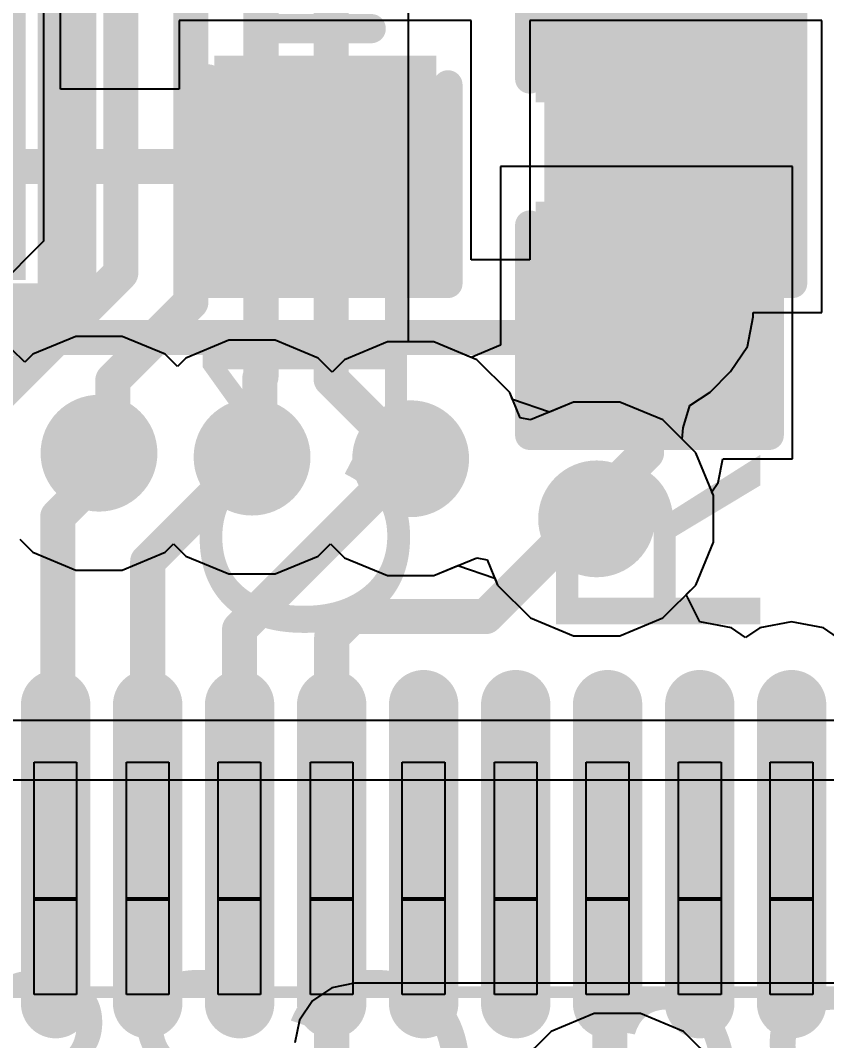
# Model space of a CAD drawing. Header units: inches. Extents: x -1 to 1.07, y -0.9 to 1.08.
# Drawn here: x -0.4322 to -0.2942, y 0.1154 to 0.29 of the extents above; entities that cross this region are included whole.
import ezdxf

# ---------------------------------------------------------------- set-up
doc = ezdxf.new("R2010")
doc.units = ezdxf.units.IN
doc.header["$MEASUREMENT"] = 0
for name, color, linetype in [('BottomLayer', 5, 'Continuous'), ('BottomOverlay', 54, 'Continuous'), ('BottomPaste', 16, 'Continuous'), ('BottomSolder', 6, 'Continuous'), ('Mechanical15', 56, 'Continuous'), ('MidLayer1', 16, 'Continuous'), ('MidLayer2', 76, 'Continuous'), ('TopLayer', 1, 'Continuous'), ('TopOverlay', 2, 'Continuous'), ('TopPaste', 8, 'Continuous'), ('TopSolder', 216, 'Continuous'), ('ViaHoleLayer', 16, 'Continuous')]:
    doc.layers.add(name, color=color, linetype=linetype)
doc.styles.add('Arial', font='', dxfattribs={"height": 0.2})
doc.styles.get('Arial').set_extended_font_data('Arial')

# ---------------------------------------------------------------- blocks, each defined once
blk = doc.blocks.new('IC_V3S_22')
at = {"layer": 'TopLayer'}
h = blk.add_hatch(color=1, dxfattribs=at)
edge = h.paths.add_edge_path()
edge.add_arc((-0.16035, 0.32479), 0.003937, 0, 180)
edge.add_line((-0.164287, 0.32479), (-0.164287, 0.27361))
edge.add_arc((-0.16035, 0.27361), 0.003937, 180, 360)
edge.add_line((-0.156413, 0.27361), (-0.156413, 0.32479))
h = blk.add_hatch(color=1, dxfattribs=at)
edge = h.paths.add_edge_path()
edge.add_arc((-0.1446, 0.32479), 0.003937, 0, 180)
edge.add_line((-0.148537, 0.32479), (-0.148537, 0.27361))
edge.add_arc((-0.1446, 0.27361), 0.003937, 180, 360)
edge.add_line((-0.140663, 0.27361), (-0.140663, 0.32479))
h = blk.add_hatch(color=1, dxfattribs=at)
edge = h.paths.add_edge_path()
edge.add_arc((-0.12886, 0.32479), 0.003937, 0, 180)
edge.add_line((-0.132797, 0.32479), (-0.132797, 0.27361))
edge.add_arc((-0.12886, 0.27361), 0.003937, 180, 360)
edge.add_line((-0.124923, 0.27361), (-0.124923, 0.32479))
h = blk.add_hatch(color=1, dxfattribs=at)
edge = h.paths.add_edge_path()
edge.add_arc((-0.1131, 0.32479), 0.003937, 0, 180)
edge.add_line((-0.117037, 0.32479), (-0.117037, 0.27361))
edge.add_arc((-0.1131, 0.27361), 0.003937, 180, 360)
edge.add_line((-0.109163, 0.27361), (-0.109163, 0.32479))
h = blk.add_hatch(color=1, dxfattribs=at)
edge = h.paths.add_edge_path()
edge.add_arc((-0.09736, 0.32479), 0.003937, 0, 180)
edge.add_line((-0.101297, 0.32479), (-0.101297, 0.27361))
edge.add_arc((-0.09736, 0.27361), 0.003937, 180, 360)
edge.add_line((-0.093423, 0.27361), (-0.093423, 0.32479))
h = blk.add_hatch(color=1, dxfattribs=at)
edge = h.paths.add_edge_path()
edge.add_arc((-0.0816, 0.32479), 0.003937, 0, 180)
edge.add_line((-0.085537, 0.32479), (-0.085537, 0.27361))
edge.add_arc((-0.0816, 0.27361), 0.003937, 180, 360)
edge.add_line((-0.077663, 0.27361), (-0.077663, 0.32479))
h = blk.add_hatch(color=1, dxfattribs=at)
edge = h.paths.add_edge_path()
edge.add_arc((-0.06587, 0.32479), 0.003937, 0, 180)
edge.add_line((-0.069807, 0.32479), (-0.069807, 0.27361))
edge.add_arc((-0.06587, 0.27361), 0.003937, 180, 360)
edge.add_line((-0.061933, 0.27361), (-0.061933, 0.32479))
h = blk.add_hatch(color=1, dxfattribs=at)
edge = h.paths.add_edge_path()
edge.add_arc((-0.0501, 0.32479), 0.003937, 0, 180)
edge.add_line((-0.054037, 0.32479), (-0.054037, 0.27361))
edge.add_arc((-0.0501, 0.27361), 0.003937, 180, 360)
edge.add_line((-0.046163, 0.27361), (-0.046163, 0.32479))
h = blk.add_hatch(color=1, dxfattribs=at)
edge = h.paths.add_edge_path()
edge.add_arc((-0.03437, 0.32479), 0.003937, 0, 180)
edge.add_line((-0.038307, 0.32479), (-0.038307, 0.27361))
edge.add_arc((-0.03437, 0.27361), 0.003937, 180, 360)
edge.add_line((-0.030433, 0.27361), (-0.030433, 0.32479))
at = {"layer": 'TopPaste'}
h = blk.add_hatch(color=8, dxfattribs=at)
edge = h.paths.add_edge_path()
edge.add_arc((-0.16035, 0.32479), 0.003937, 0, 180)
edge.add_line((-0.164287, 0.32479), (-0.164287, 0.27361))
edge.add_arc((-0.16035, 0.27361), 0.003937, 180, 360)
edge.add_line((-0.156413, 0.27361), (-0.156413, 0.32479))
h = blk.add_hatch(color=8, dxfattribs=at)
edge = h.paths.add_edge_path()
edge.add_arc((-0.1446, 0.32479), 0.003937, 0, 180)
edge.add_line((-0.148537, 0.32479), (-0.148537, 0.27361))
edge.add_arc((-0.1446, 0.27361), 0.003937, 180, 360)
edge.add_line((-0.140663, 0.27361), (-0.140663, 0.32479))
h = blk.add_hatch(color=8, dxfattribs=at)
edge = h.paths.add_edge_path()
edge.add_arc((-0.12886, 0.32479), 0.003937, 0, 180)
edge.add_line((-0.132797, 0.32479), (-0.132797, 0.27361))
edge.add_arc((-0.12886, 0.27361), 0.003937, 180, 360)
edge.add_line((-0.124923, 0.27361), (-0.124923, 0.32479))
h = blk.add_hatch(color=8, dxfattribs=at)
edge = h.paths.add_edge_path()
edge.add_arc((-0.1131, 0.32479), 0.003937, 0, 180)
edge.add_line((-0.117037, 0.32479), (-0.117037, 0.27361))
edge.add_arc((-0.1131, 0.27361), 0.003937, 180, 360)
edge.add_line((-0.109163, 0.27361), (-0.109163, 0.32479))
h = blk.add_hatch(color=8, dxfattribs=at)
edge = h.paths.add_edge_path()
edge.add_arc((-0.09736, 0.32479), 0.003937, 0, 180)
edge.add_line((-0.101297, 0.32479), (-0.101297, 0.27361))
edge.add_arc((-0.09736, 0.27361), 0.003937, 180, 360)
edge.add_line((-0.093423, 0.27361), (-0.093423, 0.32479))
h = blk.add_hatch(color=8, dxfattribs=at)
edge = h.paths.add_edge_path()
edge.add_arc((-0.0816, 0.32479), 0.003937, 0, 180)
edge.add_line((-0.085537, 0.32479), (-0.085537, 0.27361))
edge.add_arc((-0.0816, 0.27361), 0.003937, 180, 360)
edge.add_line((-0.077663, 0.27361), (-0.077663, 0.32479))
h = blk.add_hatch(color=8, dxfattribs=at)
edge = h.paths.add_edge_path()
edge.add_arc((-0.06587, 0.32479), 0.003937, 0, 180)
edge.add_line((-0.069807, 0.32479), (-0.069807, 0.27361))
edge.add_arc((-0.06587, 0.27361), 0.003937, 180, 360)
edge.add_line((-0.061933, 0.27361), (-0.061933, 0.32479))
h = blk.add_hatch(color=8, dxfattribs=at)
edge = h.paths.add_edge_path()
edge.add_arc((-0.0501, 0.32479), 0.003937, 0, 180)
edge.add_line((-0.054037, 0.32479), (-0.054037, 0.27361))
edge.add_arc((-0.0501, 0.27361), 0.003937, 180, 360)
edge.add_line((-0.046163, 0.27361), (-0.046163, 0.32479))
h = blk.add_hatch(color=8, dxfattribs=at)
edge = h.paths.add_edge_path()
edge.add_arc((-0.03437, 0.32479), 0.003937, 0, 180)
edge.add_line((-0.038307, 0.32479), (-0.038307, 0.27361))
edge.add_arc((-0.03437, 0.27361), 0.003937, 180, 360)
edge.add_line((-0.030433, 0.27361), (-0.030433, 0.32479))
at = {"layer": 'TopSolder'}
h = blk.add_hatch(color=216, dxfattribs=at)
edge = h.paths.add_edge_path()
edge.add_arc((-0.16035, 0.32479), 0.005937, 0, 180)
edge.add_line((-0.166287, 0.32479), (-0.166287, 0.27361))
edge.add_arc((-0.16035, 0.27361), 0.005937, 180, 360)
edge.add_line((-0.154413, 0.27361), (-0.154413, 0.32479))
h = blk.add_hatch(color=216, dxfattribs=at)
edge = h.paths.add_edge_path()
edge.add_arc((-0.1446, 0.32479), 0.005937, 0, 180)
edge.add_line((-0.150537, 0.32479), (-0.150537, 0.27361))
edge.add_arc((-0.1446, 0.27361), 0.005937, 180, 360)
edge.add_line((-0.138663, 0.27361), (-0.138663, 0.32479))
h = blk.add_hatch(color=216, dxfattribs=at)
edge = h.paths.add_edge_path()
edge.add_arc((-0.12886, 0.32479), 0.005937, 0, 180)
edge.add_line((-0.134797, 0.32479), (-0.134797, 0.27361))
edge.add_arc((-0.12886, 0.27361), 0.005937, 180, 360)
edge.add_line((-0.122923, 0.27361), (-0.122923, 0.32479))
h = blk.add_hatch(color=216, dxfattribs=at)
edge = h.paths.add_edge_path()
edge.add_arc((-0.1131, 0.32479), 0.005937, 0, 180)
edge.add_line((-0.119037, 0.32479), (-0.119037, 0.27361))
edge.add_arc((-0.1131, 0.27361), 0.005937, 180, 360)
edge.add_line((-0.107163, 0.27361), (-0.107163, 0.32479))
h = blk.add_hatch(color=216, dxfattribs=at)
edge = h.paths.add_edge_path()
edge.add_arc((-0.09736, 0.32479), 0.005937, 0, 180)
edge.add_line((-0.103297, 0.32479), (-0.103297, 0.27361))
edge.add_arc((-0.09736, 0.27361), 0.005937, 180, 360)
edge.add_line((-0.091423, 0.27361), (-0.091423, 0.32479))
h = blk.add_hatch(color=216, dxfattribs=at)
edge = h.paths.add_edge_path()
edge.add_arc((-0.0816, 0.32479), 0.005937, 0, 180)
edge.add_line((-0.087537, 0.32479), (-0.087537, 0.27361))
edge.add_arc((-0.0816, 0.27361), 0.005937, 180, 360)
edge.add_line((-0.075663, 0.27361), (-0.075663, 0.32479))
h = blk.add_hatch(color=216, dxfattribs=at)
edge = h.paths.add_edge_path()
edge.add_arc((-0.06587, 0.32479), 0.005937, 0, 180)
edge.add_line((-0.071807, 0.32479), (-0.071807, 0.27361))
edge.add_arc((-0.06587, 0.27361), 0.005937, 180, 360)
edge.add_line((-0.059933, 0.27361), (-0.059933, 0.32479))
h = blk.add_hatch(color=216, dxfattribs=at)
edge = h.paths.add_edge_path()
edge.add_arc((-0.0501, 0.32479), 0.005937, 0, 180)
edge.add_line((-0.056037, 0.32479), (-0.056037, 0.27361))
edge.add_arc((-0.0501, 0.27361), 0.005937, 180, 360)
edge.add_line((-0.044163, 0.27361), (-0.044163, 0.32479))
h = blk.add_hatch(color=216, dxfattribs=at)
edge = h.paths.add_edge_path()
edge.add_arc((-0.03437, 0.32479), 0.005937, 0, 180)
edge.add_line((-0.040307, 0.32479), (-0.040307, 0.27361))
edge.add_arc((-0.03437, 0.27361), 0.005937, 180, 360)
edge.add_line((-0.028433, 0.27361), (-0.028433, 0.32479))
at = {"layer": 'Mechanical15'}
for p, q in [((-0.164042, 0.291339), (-0.164042, 0.314961)), ((-0.164042, 0.314961), (-0.156758, 0.314961)), ((-0.156758, 0.314961), (-0.156758, 0.291339)), ((-0.148242, 0.291339), (-0.148242, 0.314961)), ((-0.148242, 0.314961), (-0.140958, 0.314961)), ((-0.140958, 0.314961), (-0.140958, 0.291339)), ((-0.132542, 0.291339), (-0.132542, 0.314961)), ((-0.132542, 0.314961), (-0.125258, 0.314961)), ((-0.125258, 0.314961), (-0.125258, 0.291339)), ((-0.116742, 0.291339), (-0.116742, 0.314961)), ((-0.116742, 0.314961), (-0.109458, 0.314961)), ((-0.109458, 0.314961), (-0.109458, 0.291339)), ((-0.101042, 0.291339), (-0.101042, 0.314961)), ((-0.101042, 0.314961), (-0.093758, 0.314961)), ((-0.093758, 0.314961), (-0.093758, 0.291339)), ((-0.085242, 0.291339), (-0.085242, 0.314961)), ((-0.085242, 0.314961), (-0.077958, 0.314961)), ((-0.077958, 0.314961), (-0.077958, 0.291339)), ((-0.069542, 0.291339), (-0.069542, 0.314961)), ((-0.069542, 0.314961), (-0.062258, 0.314961)), ((-0.062258, 0.314961), (-0.062258, 0.291339)), ((-0.053742, 0.291339), (-0.053742, 0.314961)), ((-0.053742, 0.314961), (-0.046458, 0.314961)), ((-0.046458, 0.314961), (-0.046458, 0.291339)), ((-0.038042, 0.291339), (-0.038042, 0.314961)), ((-0.038042, 0.314961), (-0.030758, 0.314961)), ((-0.030758, 0.314961), (-0.030758, 0.291339)), ((-0.164042, 0.275197), (-0.164042, 0.291732)), ((-0.164042, 0.291732), (-0.156758, 0.291732)), ((-0.156758, 0.291732), (-0.156758, 0.275197)), ((-0.148242, 0.275197), (-0.148242, 0.291732)), ((-0.148242, 0.291732), (-0.140958, 0.291732)), ((-0.140958, 0.291732), (-0.140958, 0.275197)), ((-0.132542, 0.275197), (-0.132542, 0.291732)), ((-0.132542, 0.291732), (-0.125258, 0.291732)), ((-0.125258, 0.291732), (-0.125258, 0.275197)), ((-0.116742, 0.275197), (-0.116742, 0.291732)), ((-0.116742, 0.291732), (-0.109458, 0.291732)), ((-0.109458, 0.291732), (-0.109458, 0.275197)), ((-0.101042, 0.275197), (-0.101042, 0.291732)), ((-0.101042, 0.291732), (-0.093758, 0.291732)), ((-0.093758, 0.291732), (-0.093758, 0.275197)), ((-0.085242, 0.275197), (-0.085242, 0.291732)), ((-0.085242, 0.291732), (-0.077958, 0.291732)), ((-0.077958, 0.291732), (-0.077958, 0.275197)), ((-0.069542, 0.275197), (-0.069542, 0.291732)), ((-0.069542, 0.291732), (-0.062258, 0.291732)), ((-0.062258, 0.291732), (-0.062258, 0.275197)), ((-0.053742, 0.275197), (-0.053742, 0.291732)), ((-0.053742, 0.291732), (-0.046458, 0.291732)), ((-0.046458, 0.291732), (-0.046458, 0.275197)), ((-0.038042, 0.275197), (-0.038042, 0.291732)), ((-0.038042, 0.291732), (-0.030758, 0.291732)), ((-0.030758, 0.291732), (-0.030758, 0.275197)), ((-0.164042, 0.291339), (-0.164042, 0.291339)), ((-0.156758, 0.291339), (-0.164042, 0.291339)), ((-0.148242, 0.291339), (-0.148242, 0.291339)), ((-0.140958, 0.291339), (-0.148242, 0.291339)), ((-0.132542, 0.291339), (-0.132542, 0.291339)), ((-0.125258, 0.291339), (-0.132542, 0.291339)), ((-0.116742, 0.291339), (-0.116742, 0.291339)), ((-0.109458, 0.291339), (-0.116742, 0.291339)), ((-0.101042, 0.291339), (-0.101042, 0.291339)), ((-0.093758, 0.291339), (-0.101042, 0.291339)), ((-0.085242, 0.291339), (-0.085242, 0.291339)), ((-0.077958, 0.291339), (-0.085242, 0.291339)), ((-0.069542, 0.291339), (-0.069542, 0.291339)), ((-0.062258, 0.291339), (-0.069542, 0.291339)), ((-0.053742, 0.291339), (-0.053742, 0.291339)), ((-0.046458, 0.291339), (-0.053742, 0.291339)), ((-0.038042, 0.291339), (-0.038042, 0.291339)), ((-0.030758, 0.291339), (-0.038042, 0.291339)), ((-0.164042, 0.275197), (-0.164042, 0.275197)), ((-0.156758, 0.275197), (-0.164042, 0.275197)), ((-0.148242, 0.275197), (-0.148242, 0.275197)), ((-0.140958, 0.275197), (-0.148242, 0.275197)), ((-0.132542, 0.275197), (-0.132542, 0.275197)), ((-0.125258, 0.275197), (-0.132542, 0.275197)), ((-0.116742, 0.275197), (-0.116742, 0.275197)), ((-0.109458, 0.275197), (-0.116742, 0.275197)), ((-0.101042, 0.275197), (-0.101042, 0.275197)), ((-0.093758, 0.275197), (-0.101042, 0.275197)), ((-0.085242, 0.275197), (-0.085242, 0.275197)), ((-0.077958, 0.275197), (-0.085242, 0.275197)), ((-0.069542, 0.275197), (-0.069542, 0.275197)), ((-0.062258, 0.275197), (-0.069542, 0.275197)), ((-0.053742, 0.275197), (-0.053742, 0.275197)), ((-0.046458, 0.275197), (-0.053742, 0.275197)), ((-0.038042, 0.275197), (-0.038042, 0.275197)), ((-0.030758, 0.275197), (-0.038042, 0.275197))]:
    blk.add_line(p, q, dxfattribs=at)
blk.add_lwpolyline([(-0.270591, 0.275591, 0.002, 0.002, 0), (0.280591, 0.275591, 0.002, 0.002, 0)], format="xyseb", dxfattribs=at)
blk = doc.blocks.new('OSC_SMD_L3_2_W1_5_24')
at = {"layer": 'TopLayer'}
for points in [[(-0.0689, -0.03543), (-0.0689, 0.03543), (-0.02953, 0.03543), (-0.02953, -0.03543)], [(0.02953, -0.03543), (0.02953, 0.03543), (0.0689, 0.03543), (0.0689, -0.03543)]]:
    blk.add_hatch(color=1, dxfattribs=at).paths.add_polyline_path(points)
at = {"layer": 'TopPaste'}
for points in [[(-0.0689, -0.03543), (-0.0689, 0.03543), (-0.02953, 0.03543), (-0.02953, -0.03543)], [(0.02953, -0.03543), (0.02953, 0.03543), (0.0689, 0.03543), (0.0689, -0.03543)]]:
    blk.add_hatch(color=8, dxfattribs=at).paths.add_polyline_path(points)
at = {"layer": 'TopSolder'}
for points in [[(-0.0729, -0.03943), (-0.0729, 0.03943), (-0.02553, 0.03943), (-0.02553, -0.03943)], [(0.02553, -0.03943), (0.02553, 0.03943), (0.0729, 0.03943), (0.0729, -0.03943)]]:
    blk.add_hatch(color=216, dxfattribs=at).paths.add_polyline_path(points)
at = {"layer": 'TopOverlay'}
for points in [[(0.08, 0.045, 0.01, 0.01, 0), (-0.08, 0.045, 0.01, 0.01, 0)], [(-0.08, 0.045, 0.01, 0.01, 0), (-0.08, -0.045, 0.01, 0.01, 0)], [(0.08, 0.045, 0.01, 0.01, 0), (0.08, -0.045, 0.01, 0.01, 0)], [(0.08, -0.045, 0.01, 0.01, 0), (-0.08, -0.045, 0.01, 0.01, 0)]]:
    blk.add_lwpolyline(points, format="xyseb", dxfattribs=at)
for points in [[(-0.0825, 0.045, 0.005, 0.005, 1), (-0.0775, 0.045, 0.005, 0.005, 1)], [(-0.0825, 0.045, 0.005, 0.005, 1), (-0.0775, 0.045, 0.005, 0.005, 1)], [(0.0775, 0.045, 0.005, 0.005, 1), (0.0825, 0.045, 0.005, 0.005, 1)], [(0.0775, 0.045, 0.005, 0.005, 1), (0.0825, 0.045, 0.005, 0.005, 1)], [(-0.0825, -0.045, 0.005, 0.005, 1), (-0.0775, -0.045, 0.005, 0.005, 1)], [(-0.0825, -0.045, 0.005, 0.005, 1), (-0.0775, -0.045, 0.005, 0.005, 1)], [(0.0775, -0.045, 0.005, 0.005, 1), (0.0825, -0.045, 0.005, 0.005, 1)], [(0.0775, -0.045, 0.005, 0.005, 1), (0.0825, -0.045, 0.005, 0.005, 1)]]:
    blk.add_lwpolyline(points, format="xyseb", close=True, dxfattribs=at)
blk = doc.blocks.new('R0603_S_63')
at = {"layer": 'TopLayer'}
for points in [[(-0.015, 0.015), (0.015, 0.015), (0.015, -0.015), (-0.015, -0.015)], [(0.04, 0.015), (0.07, 0.015), (0.07, -0.015), (0.04, -0.015)]]:
    blk.add_hatch(color=1, dxfattribs=at).paths.add_polyline_path(points)
at = {"layer": 'TopPaste'}
for points in [[(-0.015, 0.015), (0.015, 0.015), (0.015, -0.015), (-0.015, -0.015)], [(0.04, 0.015), (0.07, 0.015), (0.07, -0.015), (0.04, -0.015)]]:
    blk.add_hatch(color=8, dxfattribs=at).paths.add_polyline_path(points)
at = {"layer": 'TopSolder'}
for points in [[(-0.019, 0.019), (0.019, 0.019), (0.019, -0.019), (-0.019, -0.019)], [(0.036, 0.019), (0.074, 0.019), (0.074, -0.019), (0.036, -0.019)]]:
    blk.add_hatch(color=216, dxfattribs=at).paths.add_polyline_path(points)
at = {"layer": 'TopOverlay'}
for points in [[(0.075, 0.02, 0.005, 0.005, 0), (-0.021, 0.02, 0.005, 0.005, 0)], [(0.075, -0.01, 0.005, 0.005, 0), (0.075, 0.02, 0.005, 0.005, 0)], [(-0.021, -0.009, 0.005, 0.005, 0), (-0.021, 0.018, 0.005, 0.005, 0)], [(-0.021, -0.02, 0.005, 0.005, 0), (-0.021, -0.009, 0.005, 0.005, 0)], [(0.075, -0.02, 0.005, 0.005, 0), (0.075, -0.01, 0.005, 0.005, 0)], [(-0.021, -0.02, 0.005, 0.005, 0), (0.075, -0.02, 0.005, 0.005, 0)]]:
    blk.add_lwpolyline(points, format="xyseb", dxfattribs=at)
for points in [[(-0.02225, 0.02, 0.0025, 0.0025, 1), (-0.01975, 0.02, 0.0025, 0.0025, 1)], [(0.07375, 0.02, 0.0025, 0.0025, 1), (0.07625, 0.02, 0.0025, 0.0025, 1)], [(0.07375, 0.02, 0.0025, 0.0025, 1), (0.07625, 0.02, 0.0025, 0.0025, 1)], [(-0.02225, 0.018, 0.0025, 0.0025, 1), (-0.01975, 0.018, 0.0025, 0.0025, 1)], [(-0.02225, -0.009, 0.0025, 0.0025, 1), (-0.01975, -0.009, 0.0025, 0.0025, 1)], [(-0.02225, -0.009, 0.0025, 0.0025, 1), (-0.01975, -0.009, 0.0025, 0.0025, 1)], [(0.07375, -0.01, 0.0025, 0.0025, 1), (0.07625, -0.01, 0.0025, 0.0025, 1)], [(0.07375, -0.01, 0.0025, 0.0025, 1), (0.07625, -0.01, 0.0025, 0.0025, 1)], [(-0.02225, -0.02, 0.0025, 0.0025, 1), (-0.01975, -0.02, 0.0025, 0.0025, 1)], [(-0.02225, -0.02, 0.0025, 0.0025, 1), (-0.01975, -0.02, 0.0025, 0.0025, 1)], [(0.07375, -0.02, 0.0025, 0.0025, 1), (0.07625, -0.02, 0.0025, 0.0025, 1)], [(0.07375, -0.02, 0.0025, 0.0025, 1), (0.07625, -0.02, 0.0025, 0.0025, 1)]]:
    blk.add_lwpolyline(points, format="xyseb", close=True, dxfattribs=at)
blk = doc.blocks.new('C0603_S_B_84')
at = {"layer": 'BottomLayer'}
for points in [[(-0.015, 0.015), (0.015, 0.015), (0.015, -0.015), (-0.015, -0.015)], [(0.04, 0.015), (0.07, 0.015), (0.07, -0.015), (0.04, -0.015)]]:
    blk.add_hatch(color=5, dxfattribs=at).paths.add_polyline_path(points)
at = {"layer": 'BottomPaste'}
for points in [[(-0.015, 0.015), (0.015, 0.015), (0.015, -0.015), (-0.015, -0.015)], [(0.04, 0.015), (0.07, 0.015), (0.07, -0.015), (0.04, -0.015)]]:
    blk.add_hatch(color=16, dxfattribs=at).paths.add_polyline_path(points)
at = {"layer": 'BottomSolder'}
for points in [[(-0.019, 0.019), (0.019, 0.019), (0.019, -0.019), (-0.019, -0.019)], [(0.036, 0.019), (0.074, 0.019), (0.074, -0.019), (0.036, -0.019)]]:
    blk.add_hatch(color=6, dxfattribs=at).paths.add_polyline_path(points)
at = {"layer": 'BottomOverlay'}
for points in [[(0.014, 0.021, 0.005, 0.005, 0), (-0.02, 0.021, 0.005, 0.005, 0)], [(-0.02, 0.01, 0.005, 0.005, 0), (-0.02, 0.021, 0.005, 0.005, 0)], [(0.041, 0.021, 0.005, 0.005, 0), (0.076, 0.021, 0.005, 0.005, 0)], [(0.076, 0.011, 0.005, 0.005, 0), (0.076, 0.021, 0.005, 0.005, 0)], [(-0.02, -0.02, 0.005, 0.005, 0), (-0.02, 0.01, 0.005, 0.005, 0)], [(0.076, -0.02, 0.005, 0.005, 0), (0.076, 0.011, 0.005, 0.005, 0)], [(0.02362, -0.00787, 0.005, 0.005, 0), (0.02362, 0.00787, 0.005, 0.005, 0)], [(0.0315, -0.00787, 0.005, 0.005, 0), (0.0315, 0.00787, 0.005, 0.005, 0)], [(0.015, -0.02, 0.005, 0.005, 0), (-0.02, -0.02, 0.005, 0.005, 0)], [(0.076, -0.02, 0.005, 0.005, 0), (0.04, -0.02, 0.005, 0.005, 0)]]:
    blk.add_lwpolyline(points, format="xyseb", dxfattribs=at)
for points in [[(-0.02125, 0.021, 0.0025, 0.0025, 1), (-0.01875, 0.021, 0.0025, 0.0025, 1)], [(-0.02125, 0.021, 0.0025, 0.0025, 1), (-0.01875, 0.021, 0.0025, 0.0025, 1)], [(0.01275, 0.021, 0.0025, 0.0025, 1), (0.01525, 0.021, 0.0025, 0.0025, 1)], [(0.03975, 0.021, 0.0025, 0.0025, 1), (0.04225, 0.021, 0.0025, 0.0025, 1)], [(0.07475, 0.021, 0.0025, 0.0025, 1), (0.07725, 0.021, 0.0025, 0.0025, 1)], [(0.07475, 0.021, 0.0025, 0.0025, 1), (0.07725, 0.021, 0.0025, 0.0025, 1)], [(-0.02125, 0.01, 0.0025, 0.0025, 1), (-0.01875, 0.01, 0.0025, 0.0025, 1)], [(-0.02125, 0.01, 0.0025, 0.0025, 1), (-0.01875, 0.01, 0.0025, 0.0025, 1)], [(0.07475, 0.011, 0.0025, 0.0025, 1), (0.07725, 0.011, 0.0025, 0.0025, 1)], [(0.07475, 0.011, 0.0025, 0.0025, 1), (0.07725, 0.011, 0.0025, 0.0025, 1)], [(0.02237, 0.00787, 0.0025, 0.0025, 1), (0.02487, 0.00787, 0.0025, 0.0025, 1)], [(0.03025, 0.00787, 0.0025, 0.0025, 1), (0.03275, 0.00787, 0.0025, 0.0025, 1)], [(0.02237, -0.00787, 0.0025, 0.0025, 1), (0.02487, -0.00787, 0.0025, 0.0025, 1)], [(0.03025, -0.00787, 0.0025, 0.0025, 1), (0.03275, -0.00787, 0.0025, 0.0025, 1)], [(-0.02125, -0.02, 0.0025, 0.0025, 1), (-0.01875, -0.02, 0.0025, 0.0025, 1)], [(-0.02125, -0.02, 0.0025, 0.0025, 1), (-0.01875, -0.02, 0.0025, 0.0025, 1)], [(0.01375, -0.02, 0.0025, 0.0025, 1), (0.01625, -0.02, 0.0025, 0.0025, 1)], [(0.03875, -0.02, 0.0025, 0.0025, 1), (0.04125, -0.02, 0.0025, 0.0025, 1)], [(0.07475, -0.02, 0.0025, 0.0025, 1), (0.07725, -0.02, 0.0025, 0.0025, 1)], [(0.07475, -0.02, 0.0025, 0.0025, 1), (0.07725, -0.02, 0.0025, 0.0025, 1)]]:
    blk.add_lwpolyline(points, format="xyseb", close=True, dxfattribs=at)
blk = doc.blocks.new('C0603_S_119')
at = {"layer": 'TopLayer'}
for points in [[(-0.015, 0.015), (0.015, 0.015), (0.015, -0.015), (-0.015, -0.015)], [(0.04, 0.015), (0.07, 0.015), (0.07, -0.015), (0.04, -0.015)]]:
    blk.add_hatch(color=1, dxfattribs=at).paths.add_polyline_path(points)
at = {"layer": 'TopPaste'}
for points in [[(-0.015, 0.015), (0.015, 0.015), (0.015, -0.015), (-0.015, -0.015)], [(0.04, 0.015), (0.07, 0.015), (0.07, -0.015), (0.04, -0.015)]]:
    blk.add_hatch(color=8, dxfattribs=at).paths.add_polyline_path(points)
at = {"layer": 'TopSolder'}
for points in [[(-0.019, 0.019), (0.019, 0.019), (0.019, -0.019), (-0.019, -0.019)], [(0.036, 0.019), (0.074, 0.019), (0.074, -0.019), (0.036, -0.019)]]:
    blk.add_hatch(color=216, dxfattribs=at).paths.add_polyline_path(points)
at = {"layer": 'TopOverlay'}
for points in [[(-0.02, 0.02, 0.005, 0.005, 0), (-0.02, -0.01, 0.005, 0.005, 0)], [(-0.02, 0.02, 0.005, 0.005, 0), (0.015, 0.02, 0.005, 0.005, 0)], [(0.04, 0.02, 0.005, 0.005, 0), (0.076, 0.02, 0.005, 0.005, 0)], [(0.076, 0.02, 0.005, 0.005, 0), (0.076, -0.011, 0.005, 0.005, 0)], [(0.02362, 0.00787, 0.005, 0.005, 0), (0.02362, -0.00787, 0.005, 0.005, 0)], [(0.0315, 0.00787, 0.005, 0.005, 0), (0.0315, -0.00787, 0.005, 0.005, 0)], [(-0.02, -0.01, 0.005, 0.005, 0), (-0.02, -0.021, 0.005, 0.005, 0)], [(0.076, -0.011, 0.005, 0.005, 0), (0.076, -0.021, 0.005, 0.005, 0)], [(-0.02, -0.021, 0.005, 0.005, 0), (0.014, -0.021, 0.005, 0.005, 0)], [(0.041, -0.021, 0.005, 0.005, 0), (0.076, -0.021, 0.005, 0.005, 0)]]:
    blk.add_lwpolyline(points, format="xyseb", dxfattribs=at)
for points in [[(-0.02125, 0.02, 0.0025, 0.0025, 1), (-0.01875, 0.02, 0.0025, 0.0025, 1)], [(-0.02125, 0.02, 0.0025, 0.0025, 1), (-0.01875, 0.02, 0.0025, 0.0025, 1)], [(0.01375, 0.02, 0.0025, 0.0025, 1), (0.01625, 0.02, 0.0025, 0.0025, 1)], [(0.03875, 0.02, 0.0025, 0.0025, 1), (0.04125, 0.02, 0.0025, 0.0025, 1)], [(0.07475, 0.02, 0.0025, 0.0025, 1), (0.07725, 0.02, 0.0025, 0.0025, 1)], [(0.07475, 0.02, 0.0025, 0.0025, 1), (0.07725, 0.02, 0.0025, 0.0025, 1)], [(0.02237, 0.00787, 0.0025, 0.0025, 1), (0.02487, 0.00787, 0.0025, 0.0025, 1)], [(0.03025, 0.00787, 0.0025, 0.0025, 1), (0.03275, 0.00787, 0.0025, 0.0025, 1)], [(0.02237, -0.00787, 0.0025, 0.0025, 1), (0.02487, -0.00787, 0.0025, 0.0025, 1)], [(0.03025, -0.00787, 0.0025, 0.0025, 1), (0.03275, -0.00787, 0.0025, 0.0025, 1)], [(-0.02125, -0.01, 0.0025, 0.0025, 1), (-0.01875, -0.01, 0.0025, 0.0025, 1)], [(-0.02125, -0.01, 0.0025, 0.0025, 1), (-0.01875, -0.01, 0.0025, 0.0025, 1)], [(0.07475, -0.011, 0.0025, 0.0025, 1), (0.07725, -0.011, 0.0025, 0.0025, 1)], [(0.07475, -0.011, 0.0025, 0.0025, 1), (0.07725, -0.011, 0.0025, 0.0025, 1)], [(-0.02125, -0.021, 0.0025, 0.0025, 1), (-0.01875, -0.021, 0.0025, 0.0025, 1)], [(-0.02125, -0.021, 0.0025, 0.0025, 1), (-0.01875, -0.021, 0.0025, 0.0025, 1)], [(0.01275, -0.021, 0.0025, 0.0025, 1), (0.01525, -0.021, 0.0025, 0.0025, 1)], [(0.03975, -0.021, 0.0025, 0.0025, 1), (0.04225, -0.021, 0.0025, 0.0025, 1)], [(0.07475, -0.021, 0.0025, 0.0025, 1), (0.07725, -0.021, 0.0025, 0.0025, 1)], [(0.07475, -0.021, 0.0025, 0.0025, 1), (0.07725, -0.021, 0.0025, 0.0025, 1)]]:
    blk.add_lwpolyline(points, format="xyseb", close=True, dxfattribs=at)

msp = doc.modelspace()

# ---------------------------------------------------------------- hatches: boundary and pattern name
at = {"layer": 'BottomLayer'}
h = msp.add_hatch(color=5, dxfattribs=at)
edge = h.paths.add_edge_path()
edge.add_arc((-0.41873, 0.21594), 0.01, 0, 360)
h = msp.add_hatch(color=5, dxfattribs=at)
edge = h.paths.add_edge_path()
edge.add_arc((-0.39253, 0.21527), 0.01, 0, 360)
h = msp.add_hatch(color=5, dxfattribs=at)
edge = h.paths.add_edge_path()
edge.add_arc((-0.36538, 0.21499), 0.01, 0, 360)
h = msp.add_hatch(color=5, dxfattribs=at)
edge = h.paths.add_edge_path()
edge.add_arc((-0.33355, 0.2047), 0.01, 0, 360)
at = {"layer": 'MidLayer1'}
h = msp.add_hatch(color=16, dxfattribs=at)
edge = h.paths.add_edge_path()
edge.add_arc((-0.41873, 0.21594), 0.01, 0, 360)
h = msp.add_hatch(color=16, dxfattribs=at)
edge = h.paths.add_edge_path()
edge.add_arc((-0.39253, 0.21527), 0.01, 0, 360)
h = msp.add_hatch(color=16, dxfattribs=at)
edge = h.paths.add_edge_path()
edge.add_arc((-0.36538, 0.21499), 0.01, 0, 360)
h = msp.add_hatch(color=16, dxfattribs=at)
edge = h.paths.add_edge_path()
edge.add_arc((-0.33355, 0.2047), 0.01, 0, 360)
at = {"layer": 'MidLayer2'}
h = msp.add_hatch(color=76, dxfattribs=at)
edge = h.paths.add_edge_path()
edge.add_arc((-0.41873, 0.21594), 0.01, 0, 360)
h = msp.add_hatch(color=76, dxfattribs=at)
edge = h.paths.add_edge_path()
edge.add_arc((-0.39253, 0.21527), 0.01, 0, 360)
h = msp.add_hatch(color=76, dxfattribs=at)
edge = h.paths.add_edge_path()
edge.add_arc((-0.36538, 0.21499), 0.01, 0, 360)
h = msp.add_hatch(color=76, dxfattribs=at)
edge = h.paths.add_edge_path()
edge.add_arc((-0.33355, 0.2047), 0.01, 0, 360)
at = {"layer": 'TopLayer'}
h = msp.add_hatch(color=1, dxfattribs=at)
edge = h.paths.add_edge_path()
edge.add_arc((-0.41873, 0.21594), 0.01, 0, 360)
h = msp.add_hatch(color=1, dxfattribs=at)
edge = h.paths.add_edge_path()
edge.add_arc((-0.39253, 0.21527), 0.01, 0, 360)
h = msp.add_hatch(color=1, dxfattribs=at)
edge = h.paths.add_edge_path()
edge.add_arc((-0.36538, 0.21499), 0.01, 0, 360)
h = msp.add_hatch(color=1, dxfattribs=at)
edge = h.paths.add_edge_path()
edge.add_arc((-0.33355, 0.2047), 0.01, 0, 360)
at = {"layer": 'ViaHoleLayer'}
h = msp.add_hatch(color=16, dxfattribs=at)
edge = h.paths.add_edge_path()
edge.add_arc((-0.41873, 0.21594), 0.005, 0, 360)
h = msp.add_hatch(color=16, dxfattribs=at)
edge = h.paths.add_edge_path()
edge.add_arc((-0.39253, 0.21527), 0.005, 0, 360)
h = msp.add_hatch(color=16, dxfattribs=at)
edge = h.paths.add_edge_path()
edge.add_arc((-0.36538, 0.21499), 0.005, 0, 360)
h = msp.add_hatch(color=16, dxfattribs=at)
edge = h.paths.add_edge_path()
edge.add_arc((-0.33355, 0.2047), 0.005, 0, 360)

# ---------------------------------------------------------------- linework, layer by layer
at = {"layer": 'BottomLayer'}
for p, q in [((-0.42825, 0.85904), (-0.42825, 0.25226)), ((-0.36575, 0.23499), (-0.36575, 0.84504)), ((-0.3, 0.265), (-0.35, 0.265)), ((-0.35, 0.265), (-0.35, 0.23443)), ((-0.3, 0.215), (-0.3, 0.265)), ((-0.42825, 0.25226), (-0.44375, 0.23677)), ((-0.36141, 0.23499), (-0.36575, 0.23499)), ((-0.355, 0.23234), (-0.36141, 0.23499)), ((-0.35, 0.23443), (-0.355, 0.23234)), ((-0.31275, 0.21093), (-0.31194, 0.215)), ((-0.31194, 0.215), (-0.3, 0.215)), ((-0.31382, 0.20933), (-0.31275, 0.21093)), ((-0.31355, 0.20868), (-0.31382, 0.20933)), ((-0.31355, 0.20072), (-0.31355, 0.20868)), ((-0.43228, 0.2012), (-0.43005, 0.19898)), ((-0.4074, 0.19898), (-0.40596, 0.20042)), ((-0.40596, 0.20042), (-0.40386, 0.19831)), ((-0.3812, 0.19831), (-0.37909, 0.20042)), ((-0.37909, 0.20042), (-0.37671, 0.19804)), ((-0.31659, 0.19337), (-0.31355, 0.20072)), ((-0.43005, 0.19898), (-0.4227, 0.19594)), ((-0.41475, 0.19594), (-0.4074, 0.19898)), ((-0.40386, 0.19831), (-0.3965, 0.19527)), ((-0.38855, 0.19527), (-0.3812, 0.19831)), ((-0.37671, 0.19804), (-0.36936, 0.19499)), ((-0.4227, 0.19594), (-0.41475, 0.19594)), ((-0.36141, 0.19499), (-0.35729, 0.1967)), ((-0.35729, 0.1967), (-0.351, 0.19456)), ((-0.3965, 0.19527), (-0.38855, 0.19527)), ((-0.36936, 0.19499), (-0.36141, 0.19499)), ((-0.351, 0.19456), (-0.3505, 0.19337)), ((-0.3505, 0.19337), (-0.34488, 0.18774)), ((-0.32222, 0.18774), (-0.31659, 0.19337)), ((-0.34488, 0.18774), (-0.33752, 0.1847)), ((-0.32957, 0.1847), (-0.32222, 0.18774)), ((-0.33752, 0.1847), (-0.32957, 0.1847)), ((-0.33398, 0.12), (-0.34133, 0.11696)), ((-0.32602, 0.12), (-0.33398, 0.12)), ((-0.31867, 0.11696), (-0.32602, 0.12)), ((-0.34133, 0.11696), (-0.34696, 0.11133)), ((-0.31304, 0.11133), (-0.31867, 0.11696))]:
    msp.add_line(p, q, dxfattribs=at)
for points in [[(-0.403, 0.2418, 0.006, 0.006, 0), (-0.403, 0.943, 0.006, 0.006, 0)], [(-0.391, 0.229, 0.006, 0.006, 0), (-0.391, 0.93853, 0.006, 0.006, 0)], [(-0.415, 0.24677, 0.006, 0.006, 0), (-0.415, 0.86453, 0.006, 0.006, 0)], [(-0.379, 0.22861, 0.006, 0.006, 0), (-0.379, 0.85053, 0.006, 0.006, 0)], [(-0.445, 0.21677, 0.006, 0.006, 0), (-0.415, 0.24677, 0.006, 0.006, 0)], [(-0.41636, 0.22844, 0.006, 0.006, 0), (-0.403, 0.2418, 0.006, 0.006, 0)], [(-0.325, 0.216, 0.006, 0.006, 0), (-0.325, 0.24, 0.006, 0.006, 0)], [(-0.41636, 0.2183, 0.006, 0.006, 0), (-0.41636, 0.22844, 0.006, 0.006, 0)], [(-0.3912, 0.22881, 0.006, 0.006, 0), (-0.391, 0.229, 0.006, 0.006, 0)], [(-0.3912, 0.2166, 0.006, 0.006, 0), (-0.3912, 0.22881, 0.006, 0.006, 0)], [(-0.379, 0.22861, 0.006, 0.006, 0), (-0.36538, 0.21499, 0.006, 0.006, 0)], [(-0.41873, 0.21594, 0.006, 0.006, 0), (-0.41636, 0.2183, 0.006, 0.006, 0)], [(-0.39253, 0.21527, 0.006, 0.006, 0), (-0.3912, 0.2166, 0.006, 0.006, 0)], [(-0.33355, 0.20745, 0.006, 0.006, 0), (-0.325, 0.216, 0.006, 0.006, 0)], [(-0.33355, 0.2047, 0.006, 0.006, 0), (-0.33355, 0.20745, 0.006, 0.006, 0)]]:
    msp.add_lwpolyline(points, format="xyseb", dxfattribs=at)
for points in [[(-0.4165, 0.24677, 0.003, 0.003, 1), (-0.4135, 0.24677, 0.003, 0.003, 1)], [(-0.4165, 0.24677, 0.003, 0.003, 1), (-0.4135, 0.24677, 0.003, 0.003, 1)], [(-0.4045, 0.2418, 0.003, 0.003, 1), (-0.4015, 0.2418, 0.003, 0.003, 1)], [(-0.4045, 0.2418, 0.003, 0.003, 1), (-0.4015, 0.2418, 0.003, 0.003, 1)], [(-0.3265, 0.24, 0.003, 0.003, 1), (-0.3235, 0.24, 0.003, 0.003, 1)], [(-0.41786, 0.22844, 0.003, 0.003, 1), (-0.41486, 0.22844, 0.003, 0.003, 1)], [(-0.41786, 0.22844, 0.003, 0.003, 1), (-0.41486, 0.22844, 0.003, 0.003, 1)], [(-0.3927, 0.22881, 0.003, 0.003, 1), (-0.3897, 0.22881, 0.003, 0.003, 1)], [(-0.3927, 0.22881, 0.003, 0.003, 1), (-0.3897, 0.22881, 0.003, 0.003, 1)], [(-0.3925, 0.229, 0.003, 0.003, 1), (-0.3895, 0.229, 0.003, 0.003, 1)], [(-0.3925, 0.229, 0.003, 0.003, 1), (-0.3895, 0.229, 0.003, 0.003, 1)], [(-0.3805, 0.22861, 0.003, 0.003, 1), (-0.3775, 0.22861, 0.003, 0.003, 1)], [(-0.3805, 0.22861, 0.003, 0.003, 1), (-0.3775, 0.22861, 0.003, 0.003, 1)], [(-0.41786, 0.2183, 0.003, 0.003, 1), (-0.41486, 0.2183, 0.003, 0.003, 1)], [(-0.41786, 0.2183, 0.003, 0.003, 1), (-0.41486, 0.2183, 0.003, 0.003, 1)], [(-0.42023, 0.21594, 0.003, 0.003, 1), (-0.41723, 0.21594, 0.003, 0.003, 1)], [(-0.3927, 0.2166, 0.003, 0.003, 1), (-0.3897, 0.2166, 0.003, 0.003, 1)], [(-0.3927, 0.2166, 0.003, 0.003, 1), (-0.3897, 0.2166, 0.003, 0.003, 1)], [(-0.3265, 0.216, 0.003, 0.003, 1), (-0.3235, 0.216, 0.003, 0.003, 1)], [(-0.3265, 0.216, 0.003, 0.003, 1), (-0.3235, 0.216, 0.003, 0.003, 1)], [(-0.39403, 0.21527, 0.003, 0.003, 1), (-0.39103, 0.21527, 0.003, 0.003, 1)], [(-0.36688, 0.21499, 0.003, 0.003, 1), (-0.36388, 0.21499, 0.003, 0.003, 1)], [(-0.33505, 0.20745, 0.003, 0.003, 1), (-0.33205, 0.20745, 0.003, 0.003, 1)], [(-0.33505, 0.20745, 0.003, 0.003, 1), (-0.33205, 0.20745, 0.003, 0.003, 1)], [(-0.33505, 0.2047, 0.003, 0.003, 1), (-0.33205, 0.2047, 0.003, 0.003, 1)]]:
    msp.add_lwpolyline(points, format="xyseb", close=True, dxfattribs=at)
at = {"layer": 'MidLayer1'}
for p, q in [((-0.4227, 0.23594), (-0.43005, 0.23289)), ((-0.41475, 0.23594), (-0.4227, 0.23594)), ((-0.4074, 0.23289), (-0.41475, 0.23594)), ((-0.3965, 0.23527), (-0.40386, 0.23222)), ((-0.38855, 0.23527), (-0.3965, 0.23527)), ((-0.3812, 0.23222), (-0.38855, 0.23527)), ((-0.36936, 0.23499), (-0.37671, 0.23195)), ((-0.36141, 0.23499), (-0.36936, 0.23499)), ((-0.35405, 0.23195), (-0.36141, 0.23499)), ((-0.43145, 0.2315), (-0.43367, 0.23372)), ((-0.43005, 0.23289), (-0.43145, 0.2315)), ((-0.40529, 0.23079), (-0.4074, 0.23289)), ((-0.40386, 0.23222), (-0.40529, 0.23079)), ((-0.37882, 0.22984), (-0.3812, 0.23222)), ((-0.37671, 0.23195), (-0.37882, 0.22984)), ((-0.34843, 0.22632), (-0.35405, 0.23195)), ((-0.34664, 0.222), (-0.34843, 0.22632)), ((-0.33752, 0.2247), (-0.34488, 0.22165)), ((-0.32957, 0.2247), (-0.33752, 0.2247)), ((-0.32222, 0.22165), (-0.32957, 0.2247)), ((-0.34488, 0.22165), (-0.34664, 0.222)), ((-0.31659, 0.21603), (-0.32222, 0.22165)), ((-0.31355, 0.20868), (-0.31659, 0.21603)), ((-0.31355, 0.20072), (-0.31355, 0.20868)), ((-0.43228, 0.2012), (-0.43005, 0.19898)), ((-0.4074, 0.19898), (-0.40596, 0.20042)), ((-0.40596, 0.20042), (-0.40386, 0.19831)), ((-0.3812, 0.19831), (-0.37909, 0.20042)), ((-0.37909, 0.20042), (-0.37671, 0.19804)), ((-0.31659, 0.19337), (-0.31355, 0.20072)), ((-0.43005, 0.19898), (-0.4227, 0.19594)), ((-0.41475, 0.19594), (-0.4074, 0.19898)), ((-0.40386, 0.19831), (-0.3965, 0.19527)), ((-0.38855, 0.19527), (-0.3812, 0.19831)), ((-0.37671, 0.19804), (-0.36936, 0.19499)), ((-0.36141, 0.19499), (-0.35406, 0.19804)), ((-0.35406, 0.19804), (-0.35229, 0.19769)), ((-0.35229, 0.19769), (-0.3505, 0.19337)), ((-0.4227, 0.19594), (-0.41475, 0.19594)), ((-0.3965, 0.19527), (-0.38855, 0.19527)), ((-0.36936, 0.19499), (-0.36141, 0.19499)), ((-0.3505, 0.19337), (-0.34488, 0.18774)), ((-0.32222, 0.18774), (-0.31659, 0.19337)), ((-0.34488, 0.18774), (-0.33752, 0.1847)), ((-0.32957, 0.1847), (-0.32222, 0.18774)), ((-0.33752, 0.1847), (-0.32957, 0.1847)), ((-0.33398, 0.12), (-0.34133, 0.11696)), ((-0.32602, 0.12), (-0.33398, 0.12)), ((-0.31867, 0.11696), (-0.32602, 0.12)), ((-0.34133, 0.11696), (-0.34696, 0.11133)), ((-0.31304, 0.11133), (-0.31867, 0.11696))]:
    msp.add_line(p, q, dxfattribs=at)
at = {"layer": 'MidLayer2'}
for p, q in [((-0.4227, 0.23594), (-0.43005, 0.23289)), ((-0.41475, 0.23594), (-0.4227, 0.23594)), ((-0.4074, 0.23289), (-0.41475, 0.23594)), ((-0.3965, 0.23527), (-0.40386, 0.23222)), ((-0.38855, 0.23527), (-0.3965, 0.23527)), ((-0.3812, 0.23222), (-0.38855, 0.23527)), ((-0.36936, 0.23499), (-0.37671, 0.23195)), ((-0.36141, 0.23499), (-0.36936, 0.23499)), ((-0.35405, 0.23195), (-0.36141, 0.23499)), ((-0.43145, 0.2315), (-0.43367, 0.23372)), ((-0.43005, 0.23289), (-0.43145, 0.2315)), ((-0.40529, 0.23079), (-0.4074, 0.23289)), ((-0.40386, 0.23222), (-0.40529, 0.23079)), ((-0.37882, 0.22984), (-0.3812, 0.23222)), ((-0.37671, 0.23195), (-0.37882, 0.22984)), ((-0.34843, 0.22632), (-0.35405, 0.23195)), ((-0.34793, 0.22513), (-0.34843, 0.22632)), ((-0.34164, 0.22299), (-0.34793, 0.22513)), ((-0.33752, 0.2247), (-0.34164, 0.22299)), ((-0.32957, 0.2247), (-0.33752, 0.2247)), ((-0.32222, 0.22165), (-0.32957, 0.2247)), ((-0.31659, 0.21603), (-0.32222, 0.22165)), ((-0.31355, 0.20868), (-0.31659, 0.21603)), ((-0.31355, 0.20072), (-0.31355, 0.20868)), ((-0.43228, 0.2012), (-0.43005, 0.19898)), ((-0.4074, 0.19898), (-0.40596, 0.20042)), ((-0.40596, 0.20042), (-0.40386, 0.19831)), ((-0.3812, 0.19831), (-0.37909, 0.20042)), ((-0.37909, 0.20042), (-0.37671, 0.19804)), ((-0.31659, 0.19337), (-0.31355, 0.20072)), ((-0.43005, 0.19898), (-0.4227, 0.19594)), ((-0.41475, 0.19594), (-0.4074, 0.19898)), ((-0.40386, 0.19831), (-0.3965, 0.19527)), ((-0.38855, 0.19527), (-0.3812, 0.19831)), ((-0.37671, 0.19804), (-0.36936, 0.19499)), ((-0.4227, 0.19594), (-0.41475, 0.19594)), ((-0.36141, 0.19499), (-0.35729, 0.1967)), ((-0.35729, 0.1967), (-0.351, 0.19456)), ((-0.3965, 0.19527), (-0.38855, 0.19527)), ((-0.36936, 0.19499), (-0.36141, 0.19499)), ((-0.351, 0.19456), (-0.3505, 0.19337)), ((-0.3505, 0.19337), (-0.34488, 0.18774)), ((-0.32222, 0.18774), (-0.31659, 0.19337)), ((-0.34488, 0.18774), (-0.33752, 0.1847)), ((-0.32957, 0.1847), (-0.32222, 0.18774)), ((-0.33752, 0.1847), (-0.32957, 0.1847)), ((-0.2302, 0.1702), (-0.545, 0.1702)), ((-0.545, 0.16), (-0.22, 0.16)), ((-0.3789, 0.12442), (-0.38221, 0.12221)), ((-0.375, 0.1252), (-0.3789, 0.12442)), ((0.06964, 0.1252), (-0.375, 0.1252)), ((-0.38221, 0.12221), (-0.38442, 0.1189)), ((-0.38442, 0.1189), (-0.3852, 0.115))]:
    msp.add_line(p, q, dxfattribs=at)
at = {"layer": 'TopLayer'}
for p, q in [((-0.42531, 0.27825), (-0.42531, 0.33043)), ((-0.355, 0.29), (-0.405, 0.29)), ((-0.405, 0.29), (-0.405, 0.27825)), ((-0.355, 0.24902), (-0.355, 0.29)), ((-0.295, 0.29), (-0.345, 0.29)), ((-0.345, 0.29), (-0.345, 0.24902)), ((-0.295, 0.24), (-0.295, 0.29)), ((-0.405, 0.27825), (-0.42531, 0.27825)), ((-0.345, 0.24902), (-0.355, 0.24902)), ((-0.30775, 0.23421), (-0.30675, 0.23928)), ((-0.30675, 0.23928), (-0.30675, 0.24)), ((-0.30675, 0.24), (-0.295, 0.24)), ((-0.31063, 0.22991), (-0.30775, 0.23421)), ((-0.31414, 0.22639), (-0.31063, 0.22991)), ((-0.31759, 0.22409), (-0.31414, 0.22639)), ((-0.31872, 0.22031), (-0.31759, 0.22409)), ((-0.3189, 0.21833), (-0.31872, 0.22031)), ((-0.31659, 0.21603), (-0.3189, 0.21833)), ((-0.31355, 0.20868), (-0.31659, 0.21603)), ((-0.31355, 0.20072), (-0.31355, 0.20868)), ((-0.31659, 0.19337), (-0.31355, 0.20072)), ((-0.31822, 0.19174), (-0.31659, 0.19337)), ((-0.3159, 0.1871), (-0.31822, 0.19174)), ((-0.31046, 0.18602), (-0.3159, 0.1871)), ((-0.30017, 0.1871), (-0.30561, 0.18602)), ((-0.29473, 0.18602), (-0.30017, 0.1871)), ((-0.30804, 0.1844), (-0.31046, 0.18602)), ((-0.30561, 0.18602), (-0.30804, 0.1844)), ((-0.2923, 0.18439), (-0.29473, 0.18602))]:
    msp.add_line(p, q, dxfattribs=at)
for points in [[(-0.43832, 0.265, 0.006, 0.006, 0), (-0.38, 0.265, 0.006, 0.006, 0)], [(-0.32, 0.23928, 0.006, 0.006, 0), (-0.32, 0.265, 0.006, 0.006, 0)], [(-0.32351, 0.23577, 0.006, 0.006, 0), (-0.32, 0.23928, 0.006, 0.006, 0)], [(-0.4661, 0.23577, 0.006, 0.006, 0), (-0.32351, 0.23577, 0.006, 0.006, 0)], [(-0.41873, 0.21215, 0.006, 0.006, 0), (-0.41873, 0.21594, 0.006, 0.006, 0)], [(-0.4104, 0.19739, 0.006, 0.006, 0), (-0.39253, 0.21527, 0.006, 0.006, 0)], [(-0.39466, 0.18583, 0.006, 0.006, 0), (-0.36549, 0.21499, 0.006, 0.006, 0)], [(-0.36549, 0.21499, 0.006, 0.006, 0), (-0.36538, 0.21499, 0.006, 0.006, 0)], [(-0.42579, 0.20508, 0.006, 0.006, 0), (-0.41873, 0.21215, 0.006, 0.006, 0)], [(-0.42579, 0.14766, 0.006, 0.006, 0), (-0.42579, 0.20508, 0.006, 0.006, 0)], [(-0.35254, 0.18797, 0.006, 0.006, 0), (-0.33582, 0.2047, 0.006, 0.006, 0)], [(-0.33582, 0.2047, 0.006, 0.006, 0), (-0.33355, 0.2047, 0.006, 0.006, 0)], [(-0.4104, 0.1473, 0.006, 0.006, 0), (-0.4104, 0.19739, 0.006, 0.006, 0)], [(-0.3789, 0.18446, 0.006, 0.006, 0), (-0.37539, 0.18797, 0.006, 0.006, 0)], [(-0.37539, 0.18797, 0.006, 0.006, 0), (-0.35254, 0.18797, 0.006, 0.006, 0)], [(-0.39466, 0.1473, 0.006, 0.006, 0), (-0.39466, 0.18583, 0.006, 0.006, 0)], [(-0.3789, 0.1473, 0.006, 0.006, 0), (-0.3789, 0.18446, 0.006, 0.006, 0)], [(-0.33167, 0.1473, 0.006, 0.006, 0), (-0.33167, 0.1734, 0.006, 0.006, 0)], [(-0.42615, 0.1473, 0.006, 0.006, 0), (-0.42579, 0.14766, 0.006, 0.006, 0)], [(-0.3789, 0.0711, 0.006, 0.006, 0), (-0.3789, 0.1473, 0.006, 0.006, 0)], [(-0.33167, 0.1473, 0.006, 0.006, 0), (-0.33131, 0.14694, 0.006, 0.006, 0)], [(-0.33131, 0.10131, 0.006, 0.006, 0), (-0.33131, 0.14694, 0.006, 0.006, 0)]]:
    msp.add_lwpolyline(points, format="xyseb", dxfattribs=at)
for points in [[(-0.3815, 0.265, 0.003, 0.003, 1), (-0.3785, 0.265, 0.003, 0.003, 1)], [(-0.3215, 0.265, 0.003, 0.003, 1), (-0.3185, 0.265, 0.003, 0.003, 1)], [(-0.3215, 0.23928, 0.003, 0.003, 1), (-0.3185, 0.23928, 0.003, 0.003, 1)], [(-0.3215, 0.23928, 0.003, 0.003, 1), (-0.3185, 0.23928, 0.003, 0.003, 1)], [(-0.32501, 0.23577, 0.003, 0.003, 1), (-0.32201, 0.23577, 0.003, 0.003, 1)], [(-0.32501, 0.23577, 0.003, 0.003, 1), (-0.32201, 0.23577, 0.003, 0.003, 1)], [(-0.42023, 0.21594, 0.003, 0.003, 1), (-0.41723, 0.21594, 0.003, 0.003, 1)], [(-0.39403, 0.21527, 0.003, 0.003, 1), (-0.39103, 0.21527, 0.003, 0.003, 1)], [(-0.36699, 0.21499, 0.003, 0.003, 1), (-0.36399, 0.21499, 0.003, 0.003, 1)], [(-0.36699, 0.21499, 0.003, 0.003, 1), (-0.36399, 0.21499, 0.003, 0.003, 1)], [(-0.36688, 0.21499, 0.003, 0.003, 1), (-0.36388, 0.21499, 0.003, 0.003, 1)], [(-0.42023, 0.21215, 0.003, 0.003, 1), (-0.41723, 0.21215, 0.003, 0.003, 1)], [(-0.42023, 0.21215, 0.003, 0.003, 1), (-0.41723, 0.21215, 0.003, 0.003, 1)], [(-0.42729, 0.20508, 0.003, 0.003, 1), (-0.42429, 0.20508, 0.003, 0.003, 1)], [(-0.42729, 0.20508, 0.003, 0.003, 1), (-0.42429, 0.20508, 0.003, 0.003, 1)], [(-0.33732, 0.2047, 0.003, 0.003, 1), (-0.33432, 0.2047, 0.003, 0.003, 1)], [(-0.33732, 0.2047, 0.003, 0.003, 1), (-0.33432, 0.2047, 0.003, 0.003, 1)], [(-0.33505, 0.2047, 0.003, 0.003, 1), (-0.33205, 0.2047, 0.003, 0.003, 1)], [(-0.4119, 0.19739, 0.003, 0.003, 1), (-0.4089, 0.19739, 0.003, 0.003, 1)], [(-0.4119, 0.19739, 0.003, 0.003, 1), (-0.4089, 0.19739, 0.003, 0.003, 1)], [(-0.37689, 0.18797, 0.003, 0.003, 1), (-0.37389, 0.18797, 0.003, 0.003, 1)], [(-0.37689, 0.18797, 0.003, 0.003, 1), (-0.37389, 0.18797, 0.003, 0.003, 1)], [(-0.35404, 0.18797, 0.003, 0.003, 1), (-0.35104, 0.18797, 0.003, 0.003, 1)], [(-0.35404, 0.18797, 0.003, 0.003, 1), (-0.35104, 0.18797, 0.003, 0.003, 1)], [(-0.39616, 0.18583, 0.003, 0.003, 1), (-0.39316, 0.18583, 0.003, 0.003, 1)], [(-0.39616, 0.18583, 0.003, 0.003, 1), (-0.39316, 0.18583, 0.003, 0.003, 1)], [(-0.3804, 0.18446, 0.003, 0.003, 1), (-0.3774, 0.18446, 0.003, 0.003, 1)], [(-0.3804, 0.18446, 0.003, 0.003, 1), (-0.3774, 0.18446, 0.003, 0.003, 1)], [(-0.33317, 0.1734, 0.003, 0.003, 1), (-0.33017, 0.1734, 0.003, 0.003, 1)], [(-0.42765, 0.1473, 0.003, 0.003, 1), (-0.42465, 0.1473, 0.003, 0.003, 1)], [(-0.42729, 0.14766, 0.003, 0.003, 1), (-0.42429, 0.14766, 0.003, 0.003, 1)], [(-0.42729, 0.14766, 0.003, 0.003, 1), (-0.42429, 0.14766, 0.003, 0.003, 1)], [(-0.4119, 0.1473, 0.003, 0.003, 1), (-0.4089, 0.1473, 0.003, 0.003, 1)], [(-0.39616, 0.1473, 0.003, 0.003, 1), (-0.39316, 0.1473, 0.003, 0.003, 1)], [(-0.3804, 0.1473, 0.003, 0.003, 1), (-0.3774, 0.1473, 0.003, 0.003, 1)], [(-0.3804, 0.1473, 0.003, 0.003, 1), (-0.3774, 0.1473, 0.003, 0.003, 1)], [(-0.33317, 0.1473, 0.003, 0.003, 1), (-0.33017, 0.1473, 0.003, 0.003, 1)], [(-0.33317, 0.1473, 0.003, 0.003, 1), (-0.33017, 0.1473, 0.003, 0.003, 1)], [(-0.33281, 0.14694, 0.003, 0.003, 1), (-0.32981, 0.14694, 0.003, 0.003, 1)], [(-0.33281, 0.14694, 0.003, 0.003, 1), (-0.32981, 0.14694, 0.003, 0.003, 1)]]:
    msp.add_lwpolyline(points, format="xyseb", close=True, dxfattribs=at)

# ---------------------------------------------------------------- block references
for name, p, rotation in [('C0603_S_119', (-0.38, 0.265), 90), ('R0603_S_63', (-0.32, 0.32), 270), ('OSC_SMD_L3_2_W1_5_24', (-0.50421, 0.285), 180), ('C0603_S_B_84', (-0.325, 0.295), 270)]:
    msp.add_blockref(name, p, dxfattribs=dict(rotation=rotation))
msp.add_blockref('IC_V3S_22', (-0.2658, -0.1519))

# ---------------------------------------------------------------- texts
at = {"layer": 'BottomOverlay', "style": 'Arial', "text_generation_flag": 2}
msp.add_text('C45', height=0.035, rotation=90, dxfattribs=at).set_placement((-0.31205, 0.37762))
for s, p in [('C38', (-0.35276, 0.09197)), ('C36', (-0.24451, 0.08882))]:
    msp.add_text(s, height=0.035, dxfattribs=at).set_placement(p)
at = {"layer": 'TopOverlay', "style": 'Arial'}
for s, p in [('C10', (-0.36598, 0.1827)), ('R3', (-0.3055, 0.18265))]:
    msp.add_text(s, height=0.035, rotation=90, dxfattribs=at).set_placement(p)

doc.saveas('drawing.dxf')
